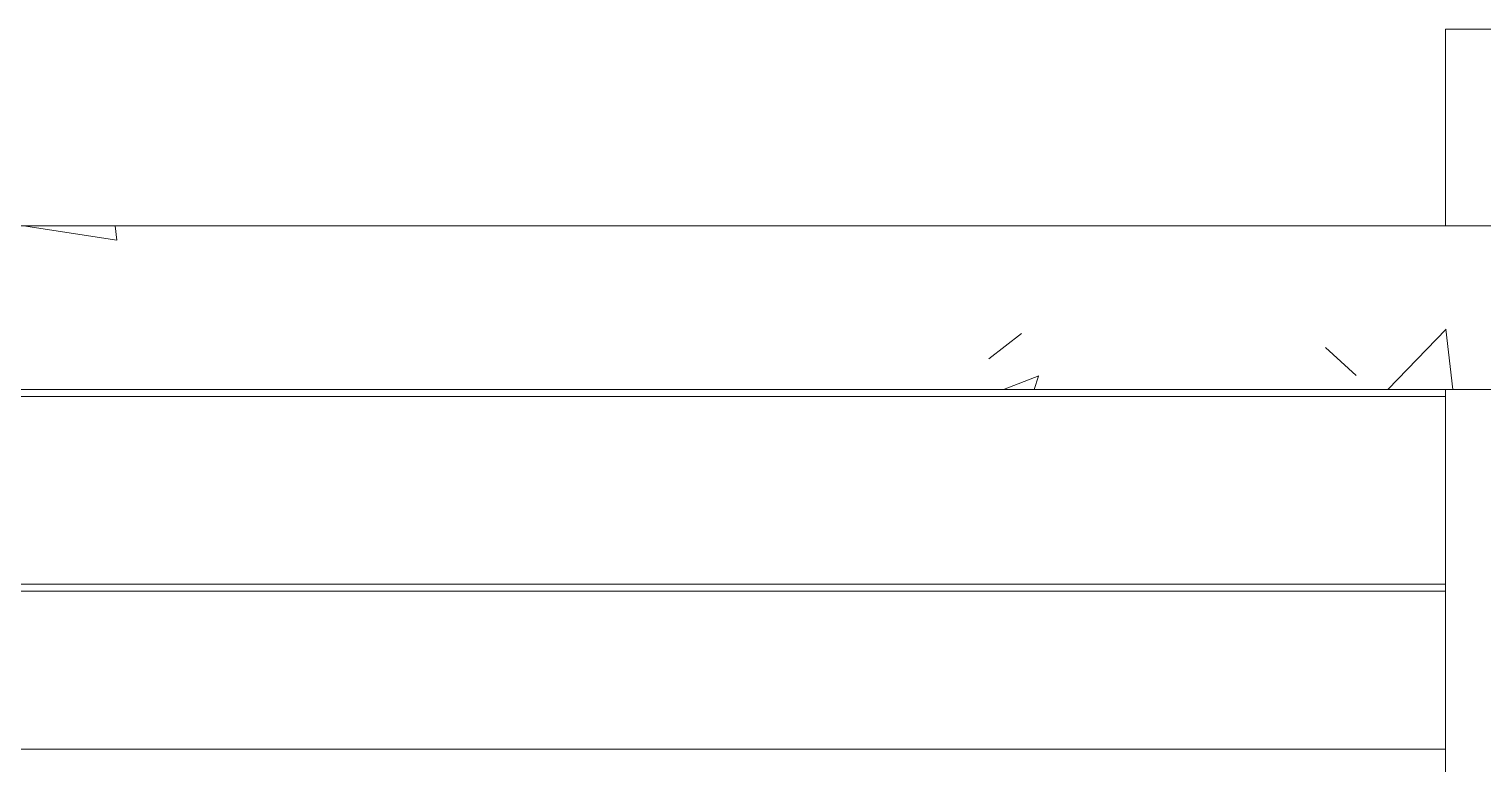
# Model space of a CAD drawing. Header units: inches. Extents: x 21386 to 98862, y -290 to 853.
# Drawn here: x 26115.4 to 26204.1, y 147.2 to 192 of the extents above; entities that cross this region are included whole.
import ezdxf

# ---------------------------------------------------------------- set-up
doc = ezdxf.new("R2010")
doc.units = ezdxf.units.IN
doc.header["$MEASUREMENT"] = 0
for name, color, linetype, lineweight in [('A-ROOF', 132, 'Continuous', 13), ('A-ROOF-PATT', 132, 'Continuous', 13), ('E-POWR-CNDT', 130, 'Continuous', 13), ('S-BEAM', 12, 'Continuous', 13)]:
    doc.layers.add(name, color=color, linetype=linetype, lineweight=lineweight)

# ---------------------------------------------------------------- blocks, each defined once
blk = doc.blocks.new('W-Wide Flange - W12X22-1624375-Building Section - East_West looking North')
at = {"layer": 'S-BEAM', "color": 8, "lineweight": 9}
for p, q in [((26201.803, 169.575), (25985.89, 169.575)), ((26029.078, 158.125), (26201.803, 158.125)), ((26201.803, 157.7), (26029.078, 157.7))]:
    blk.add_line(p, q, dxfattribs=at)
blk = doc.blocks.new('Girt_Z - 10_D-1987919-Building Section - East_West looking North')
at = {"layer": 'S-BEAM', "color": 8, "lineweight": 9}
blk.add_line((26029.578, 148.063), (26201.803, 148.063), dxfattribs=at)

msp = doc.modelspace()

# ---------------------------------------------------------------- hatches: boundary and pattern name
at = {"layer": 'A-ROOF-PATT', "lineweight": 9}
h = msp.add_hatch(dxfattribs=at)
h.set_pattern_fill('FP_15', color=8, style=0, pattern_type=2)
h.set_pattern_definition([(50, (22097.104, 100.19), (55.0854, -4.81984), [5.76, -63.36]), (355, (22097.104, 100.19), (-10.6557, 57.7685), [4.608, -50.688]), (100.451, (22101.695, 99.787), (44.4295, 52.94866), [4.895, -53.848]), (46.184, (22097.104, 115.55), (81.9644, -12.7121), [8.64, -95.04]), (96.636, (22103.935, 114.49), (71.7815, 74.8124), [7.343, -80.772]), (351.184, (22097.1, 115.55), (71.782, 74.8124), [6.912, -76.032]), (21, (22104.784, 111.71), (45.84207, -30.92146), [5.76, -63.36]), (326, (22104.784, 111.71), (18.6871, 55.6915), [4.608, -50.688]), (71.451, (22108.605, 109.13), (64.5289, 24.7701), [4.895, -53.848]), (37.5, (22097.104, 100.189), (0.93389, 25.56682), [2.534, -47.539, 2.534, -48.922, -50.88]), (37.5, (22097.104, 100.189), (0.93389, 25.56682), [-101.53, 2.534, -48.346]), (7.5, (22097.104, 100.19), (20.20404, 30.2913), [2.534, -26.803, 2.534, -46.387, -19.392]), (7.5, (22097.104, 100.19), (20.20404, 30.2913), [-78.259, 2.534, -16.858]), (327.5, (22079.978, 100.19), (40.99778, -1.7324), [2.534, -16.666, 2.534, -57.37, -79.488]), (327.5, (22079.978, 100.19), (40.99778, -1.7324), [-79.104, 2.534, -76.954]), (317.5, (22072.298, 100.19), (44.78888, 7.68784), [2.534, -22.426, 2.534, -37.248, -56.448]), (317.5, (22072.298, 100.19), (44.78888, 7.68784), [-64.742, 2.534, -53.914])])
h.paths.add_polyline_path([(26206.065, 170), (26271.39, 170), (26271.39, 180), (26040.89, 180), (26040.89, 170), (26188.518, 170)], flags=0)
h.paths.add_polyline_path([(25996.39, 170), (25996.39, 180), (25980.89, 180), (25980.89, 170)], flags=0)

# ---------------------------------------------------------------- linework, layer by layer
at = {"layer": 'A-ROOF', "color": 7}
for p, q in [((26271.39, 180), (26040.89, 180)), ((26040.89, 170), (26271.39, 170))]:
    msp.add_line(p, q, dxfattribs=at)
at = {"layer": 'E-POWR-CNDT', "color": 8, "lineweight": 9}
for p, q in [((26201.803, 192), (26201.803, 180)), ((26201.803, 192), (26208.428, 192)), ((26201.803, 170), (26201.803, 0))]:
    msp.add_line(p, q, dxfattribs=at)

# ---------------------------------------------------------------- block references
at = {"layer": 'S-BEAM', "color": 8, "lineweight": 9}
for name in ['W-Wide Flange - W12X22-1624375-Building Section - East_West looking North', 'Girt_Z - 10_D-1987919-Building Section - East_West looking North']:
    msp.add_blockref(name, (0, 0), dxfattribs=at)

doc.saveas('drawing.dxf')
